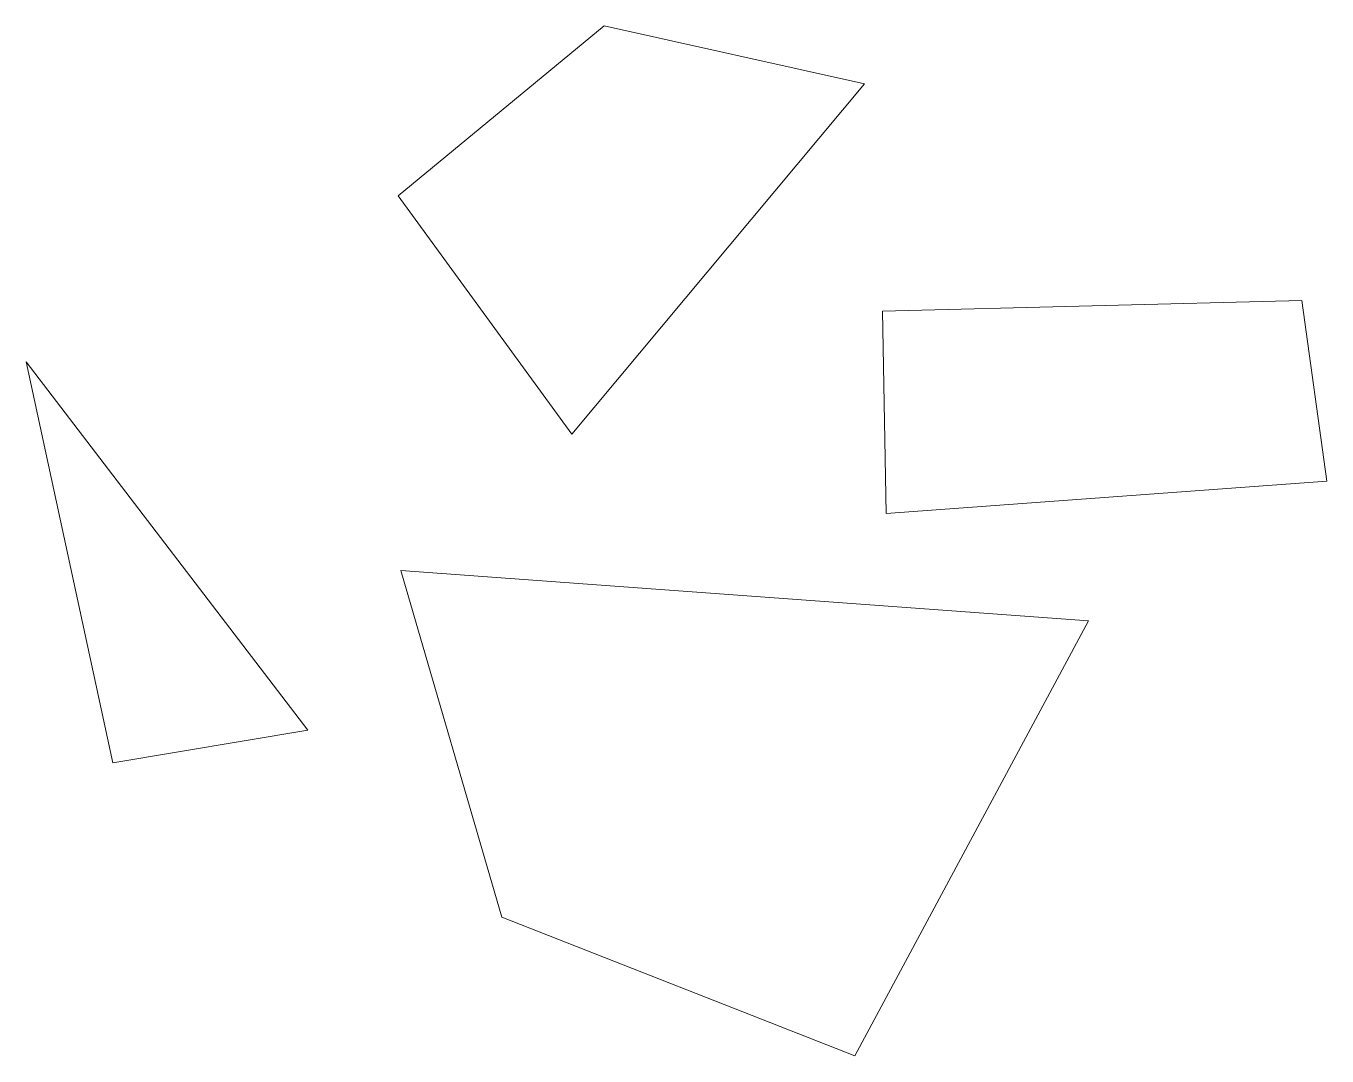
# Model space of a CAD drawing. Header units: inches. Extents: x 121.6664 to 121.7155, y 29.9422 to 29.9811.
import ezdxf

# ---------------------------------------------------------------- set-up
doc = ezdxf.new("R2010")
doc.units = ezdxf.units.IN
doc.header["$MEASUREMENT"] = 0
doc.layers.add('multipolygon', color=254, linetype='Continuous', lineweight=9, true_color=0xf7dabe)

msp = doc.modelspace()

# ---------------------------------------------------------------- linework, layer by layer
at = {"layer": 'multipolygon'}
for points in [[(121.698019, 29.978887), (121.686978, 29.965664), (121.680435, 29.974661), (121.688205, 29.981068)], [(121.715467, 29.963892), (121.698837, 29.962666), (121.698701, 29.970299), (121.714513, 29.970708)], [(121.677027, 29.954487), (121.669667, 29.95326), (121.666395, 29.968391)], [(121.706467, 29.958613), (121.697663, 29.942195), (121.684338, 29.947429), (121.680531, 29.960516)]]:
    msp.add_lwpolyline(points, close=True, dxfattribs=at)

doc.saveas('drawing.dxf')
